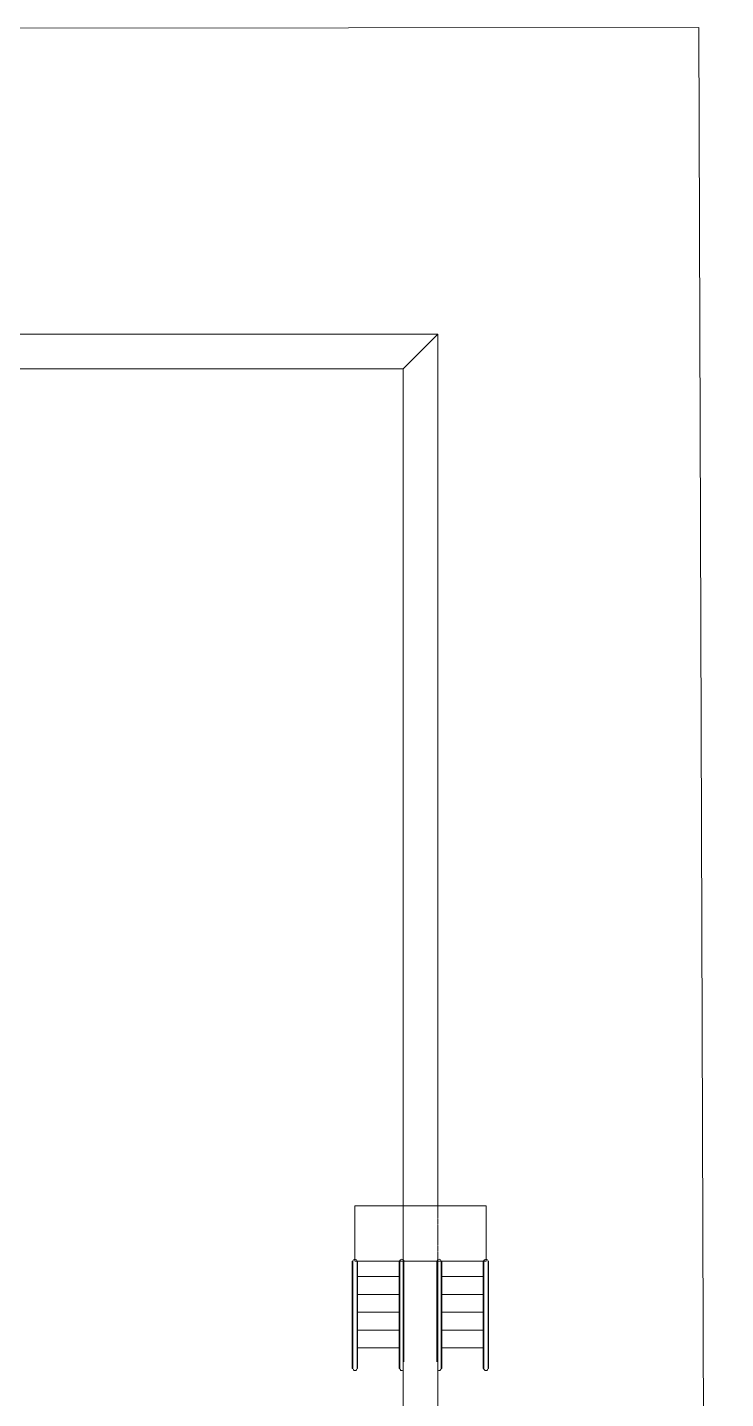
# Model space of a CAD drawing. Header units: inches. Extents: x -430764 to 256483, y 7374 to 217374.
# Drawn here: x -232025 to -221936, y 167744 to 187562 of the extents above; entities that cross this region are included whole.
import ezdxf

# ---------------------------------------------------------------- set-up
doc = ezdxf.new("R2010")
doc.units = ezdxf.units.IN
doc.header["$MEASUREMENT"] = 0
doc.linetypes.add('CABLETRAYLAYOUT-EMBED 2_DWG$0$HIDDEN2', pattern=[0.1875, 0.125, -0.0625])
doc.layers.add('Background Stuff', color=252, linetype='Continuous', lineweight=5)
doc.layers.add('CABLETRAYLAYOUT-EMBED 2_DWG$0$DwgTemplate', color=7, linetype='Continuous', lineweight=9)

msp = doc.modelspace()

# ---------------------------------------------------------------- linework, layer by layer
at = {"layer": 'Background Stuff', "linetype": 'Continuous'}
for p, q in [((-227330.91622, 169728.26392), (-227322.40722, 169728.26392)), ((-227330.91622, 169728.26392), (-227322.40722, 169728.26392)), ((-227330.91622, 169728.26392), (-227330.91622, 168178.98425)), ((-227322.40722, 169728.26392), (-227322.40722, 168178.98425)), ((-227261.95522, 169728.26392), (-227261.95522, 168178.98425)), ((-227253.44622, 169728.26392), (-227253.44622, 168178.98425)), ((-226653.44622, 169728.26392), (-226653.44622, 168178.98425)), ((-226644.93722, 169728.26392), (-226644.93722, 168178.98425)), ((-226584.48522, 169728.26392), (-226584.48522, 168275.27794)), ((-226107.17077, 169728.26392), (-226107.17077, 168275.27794)), ((-226046.71877, 169728.26392), (-226046.71877, 168178.98425)), ((-226038.20977, 169728.26392), (-226038.20977, 168178.98425)), ((-225438.20977, 169728.26392), (-225438.20977, 168178.98425)), ((-225429.70077, 169728.26392), (-225429.70077, 168178.98425)), ((-225369.24877, 169728.26392), (-225360.73977, 169728.26392)), ((-225360.73977, 169728.26392), (-225369.24877, 169728.26392)), ((-225369.24877, 169728.26392), (-225369.24877, 168178.98425)), ((-225360.73977, 169728.26392), (-225360.73977, 168178.98425)), ((-227253.44622, 169508.58038), (-226653.44622, 169508.58038)), ((-226038.20977, 169508.58038), (-225438.20977, 169508.58038)), ((-227253.44622, 169250.3671), (-226653.44622, 169250.3671)), ((-225438.20977, 169250.3671), (-226038.20977, 169250.3671)), ((-227253.44622, 168992.15382), (-226653.44622, 168992.15382)), ((-225438.20977, 168992.15382), (-226038.20977, 168992.15382)), ((-226653.44622, 168733.94054), (-227253.44622, 168733.94054)), ((-225438.20977, 168733.94054), (-226038.20977, 168733.94054)), ((-226653.44622, 168475.72726), (-227253.44622, 168475.72726)), ((-225438.20977, 168475.72726), (-226038.20977, 168475.72726)), ((-227322.40722, 168178.98425), (-227330.91622, 168178.98425)), ((-227330.91622, 168178.98425), (-227322.40722, 168178.98425)), ((-227253.44622, 168178.98425), (-227261.95522, 168178.98425)), ((-227261.95522, 168178.98425), (-227253.44622, 168178.98425)), ((-226644.93722, 168178.98425), (-226653.44622, 168178.98425)), ((-226644.93722, 168178.98425), (-226653.44622, 168178.98425)), ((-226038.20977, 168178.98425), (-226046.71877, 168178.98425)), ((-226046.71877, 168178.98425), (-226038.20977, 168178.98425)), ((-225429.70077, 168178.98425), (-225438.20977, 168178.98425)), ((-225429.70077, 168178.98425), (-225438.20977, 168178.98425)), ((-225360.73977, 168178.98425), (-225369.24877, 168178.98425)), ((-225360.73977, 168178.98425), (-225369.24877, 168178.98425))]:
    msp.add_line(p, q, dxfattribs=at)
for centre, start, end in [((-227292.18122, 169728.26392), 0, 180), ((-227292.18122, 169728.26392), 0, 180), ((-226614.71122, 169728.26392), 0, 180), ((-226614.71122, 169728.26392), 0, 180), ((-226076.94477, 169728.26392), 0, 180), ((-226076.94477, 169728.26392), 0, 180), ((-225399.47477, 169728.26392), 0, 180), ((-225399.47477, 169728.26392), 0, 180), ((-227292.18122, 168178.98425), 180, 0), ((-227292.18122, 168178.98425), 180, 0), ((-226614.71122, 168178.98425), 180, 311.046966591), ((-226614.71122, 168178.98425), 180, 311.046966591), ((-226076.94477, 168178.98425), 233.644642499, 0), ((-226076.94477, 168178.98425), 233.644642499, 0), ((-225399.47477, 168178.98425), 180, 0), ((-225399.47477, 168178.98425), 180, 0)]:
    msp.add_arc(centre, 30.226, start, end, dxfattribs=at)
at = {"layer": 'CABLETRAYLAYOUT-EMBED 2_DWG$0$DwgTemplate', "color": 252, "linetype": 'Continuous'}
for p, q in [((-268155.32366, 187515.26861), (-222320.52479, 187561.90463)), ((-222320.52479, 187561.90463), (-221936.34161, 71958.74988))]:
    msp.add_line(p, q, dxfattribs=at)
at = {"layer": 'CABLETRAYLAYOUT-EMBED 2_DWG$0$DwgTemplate', "color": 7, "linetype": 'CABLETRAYLAYOUT-EMBED 2_DWG$0$HIDDEN2'}
for p, q in [((-226094.86681, 183128.26422), (-271094.8593, 183128.26392)), ((-271094.8593, 183128.26392), (-226094.86681, 183128.26422)), ((-226094.8593, 157128.26422), (-226094.86681, 183128.26422)), ((-226094.8593, 157128.26422), (-226094.86681, 183128.26422)), ((-226594.86667, 182628.26422), (-270594.8593, 182628.26392)), ((-226594.86667, 182628.26422), (-226594.85945, 157628.26422)), ((-225394.86232, 170528.26392), (-227294.86232, 170528.26392)), ((-225394.86232, 170528.26392), (-227294.86232, 170528.26392)), ((-227294.86232, 170528.26392), (-227294.86232, 169728.26392)), ((-227294.86232, 170528.26392), (-227294.86232, 169728.26392)), ((-226594.86317, 170528.26392), (-226594.86294, 169728.26392)), ((-226094.86317, 170528.26392), (-226094.86294, 169728.26392)), ((-225394.86232, 169728.26392), (-225394.86232, 170528.26392)), ((-225394.86232, 169728.26392), (-225394.86232, 170528.26392)), ((-227294.86232, 169728.26392), (-227294.86232, 169758.37078)), ((-227294.86232, 169728.26392), (-227294.86232, 169758.37078)), ((-227294.86232, 169728.26392), (-225394.86232, 169728.26392)), ((-225394.86232, 169728.26392), (-227294.86232, 169728.26392)), ((-227261.95522, 169728.26392), (-227294.86232, 169728.26392)), ((-227261.95522, 169728.26392), (-227294.86232, 169728.26392)), ((-226584.48522, 169728.26392), (-226644.93722, 169728.26392)), ((-226584.48522, 169728.26392), (-226644.93722, 169728.26392)), ((-226594.86294, 169728.26392), (-226594.86251, 168239.81427)), ((-226046.71877, 169728.26392), (-226107.17077, 169728.26392)), ((-226046.71877, 169728.26392), (-226107.17077, 169728.26392)), ((-226094.86294, 169728.26392), (-226094.86251, 168237.40747)), ((-225394.86232, 169728.26392), (-225429.70077, 169728.26392)), ((-225394.86232, 169728.26392), (-225429.70077, 169728.26392)), ((-225394.86232, 169758.13592), (-225394.86232, 169728.26392)), ((-225394.86232, 169758.13592), (-225394.86232, 169728.26392))]:
    msp.add_line(p, q, dxfattribs=at)
at = {"layer": 'CABLETRAYLAYOUT-EMBED 2_DWG$0$DwgTemplate', "color": 7, "linetype": 'Continuous'}
for p, q in [((-240494.8593, 183128.26413), (-226094.86681, 183128.26422)), ((-226094.86681, 183128.26422), (-226594.86667, 182628.26422)), ((-226094.86681, 183128.26422), (-226594.86667, 182628.26422)), ((-226094.86681, 183128.26422), (-226094.86317, 170528.26392)), ((-240494.8593, 182628.26413), (-226594.86667, 182628.26422)), ((-226594.86667, 182628.26422), (-226594.86317, 170528.26392)), ((-227294.86232, 169758.37078), (-227294.86232, 170528.26392)), ((-227294.86232, 169758.37078), (-227294.86232, 170528.26392)), ((-227294.86232, 170528.26392), (-225394.86232, 170528.26392)), ((-225394.86232, 170528.26392), (-227294.86232, 170528.26392)), ((-225394.86232, 170528.26392), (-225394.86232, 169758.13592)), ((-225394.86232, 170528.26392), (-225394.86232, 169758.13592)), ((-226644.93722, 169728.26392), (-227261.95522, 169728.26392)), ((-226644.93722, 169728.26392), (-227261.95522, 169728.26392)), ((-226107.17077, 169728.26392), (-226584.48522, 169728.26392)), ((-226107.17077, 169728.26392), (-226584.48522, 169728.26392)), ((-225429.70077, 169728.26392), (-226046.71877, 169728.26392)), ((-225429.70077, 169728.26392), (-226046.71877, 169728.26392)), ((-226594.86251, 168239.81427), (-226594.85945, 157628.26422)), ((-226094.86251, 168237.40747), (-226094.8593, 157128.26422))]:
    msp.add_line(p, q, dxfattribs=at)

doc.saveas('drawing.dxf')
